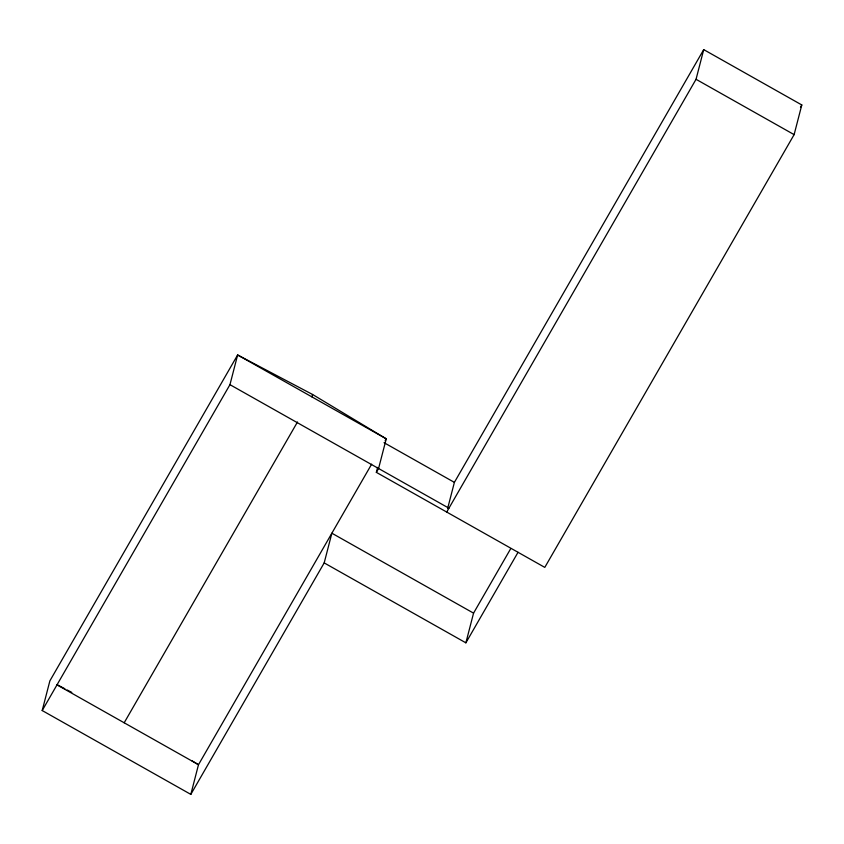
<?xml version="1.0" encoding="UTF-8"?>
<svg xmlns="http://www.w3.org/2000/svg" width="844" height="844" viewBox="0 0 844 844"><rect width="100%" height="100%" fill="white"/><g stroke="black" fill="none" stroke-linecap="round" stroke-linejoin="round"><path stroke-width="1.27" d="M324.191 562.895L465.877 642.833L473.558 613.145L331.871 533.208L324.191 562.895L190.818 794.383L42.2 710.542L49.88 680.865L237.628 354.976L312.565 394.475L386.246 438.827L378.576 468.504L376.35 472.355L544.791 567.39L794.12 134.629L801.8 104.951L703.717 49.617L454.388 482.378L447.637 508.499M42.2 710.542L229.958 384.664L237.628 354.976L386.246 438.827L385.138 440.747M190.818 794.383L198.488 764.706L371.634 464.179M311.942 396.902L312.565 394.475M376.35 472.355L377.627 467.418M446.708 512.055L696.047 79.294L703.717 49.617M124.184 722.78L297.499 421.968M473.558 613.145L510.715 548.642M465.877 642.833L518.037 552.293M800.481 107.23L801.8 104.951M57.941 685.117L64.861 688.757M67.172 689.981L71.782 692.407M696.047 79.294L794.12 134.629M384.031 442.678L454.388 482.378M229.958 384.664L448.934 508.204M56.738 684.737L198.488 764.706L191.799 760.676"/></g></svg>
